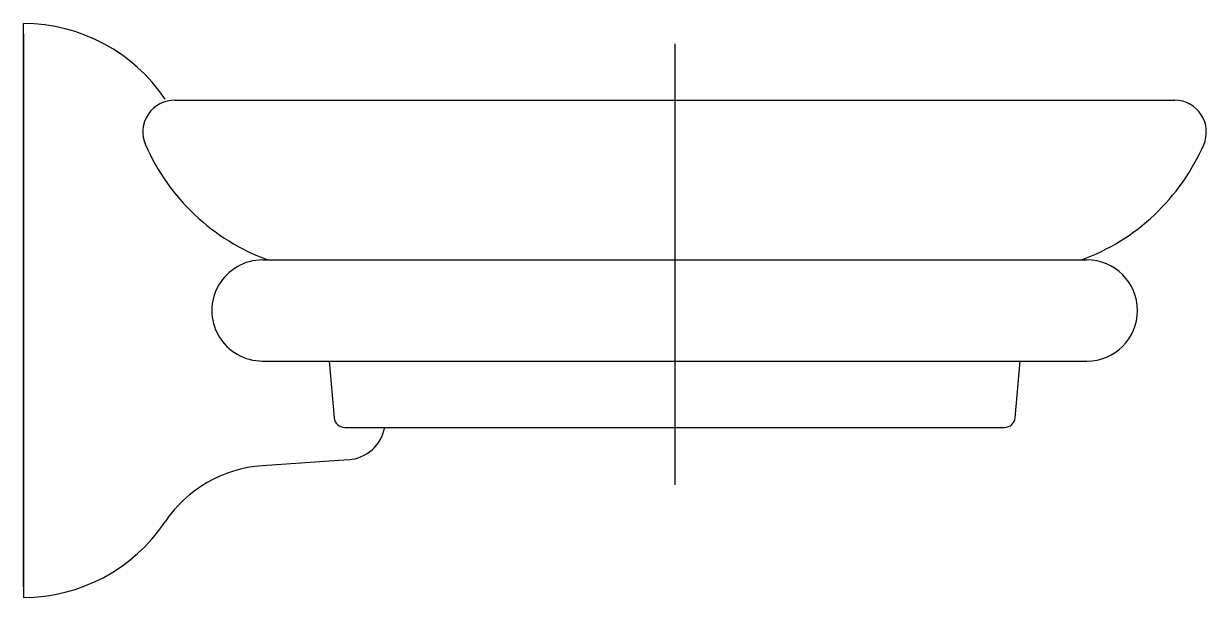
# Model space of a CAD drawing. Extents: x -0.027 to 0.084, y 52.77 to 52.824.
import ezdxf

# ---------------------------------------------------------------- set-up
doc = ezdxf.new("R2010")
doc.units = 0
doc.header["$LTSCALE"] = 0.2
doc.header["$MEASUREMENT"] = 0
doc.linetypes.add('AXES', pattern=[0.54, 0.3, -0.08, 0.08, -0.08])
doc.linetypes.add('CONTINU', pattern=[0])
doc.layers.get('0').update_dxf_attribs({"linetype": 'CONTINUOUS'})
doc.layers.add('DECA_EIXOS', color=5, linetype='AXES')

msp = doc.modelspace()

# ---------------------------------------------------------------- linework, layer by layer
at = {"linetype": 'CONTINU'}
for points in [[(-0.01389, 52.81729, 0.250214), (-0.02719, 52.82439)], [(-0.01294, 52.81719, 0.545455), (-0.01573, 52.81299)], [(0.08377, 52.81299, 0.536133), (0.08106, 52.81719)], [(-0.01573, 52.81299, 0.204043), (-0.00423, 52.80215)], [(0.07228, 52.80215, 0.204045), (0.08377, 52.81299)], [(-0.00473, 52.80215, 1.000061), (-0.00473, 52.79263)], [(0.07279, 52.79263, 1), (0.07279, 52.80215)], [(0.002, 52.7873, 0.388882), (0.003, 52.78639)], [(0.06504, 52.78639, 0.388877), (0.06604, 52.7873)], [(0.00336, 52.78335, 0.343148), (0.00676, 52.78639)], [(-0.00476, 52.78278, 0.231745), (-0.01389, 52.77749)], [(-0.02719, 52.77039, 0.250214), (-0.01389, 52.77749)]]:
    msp.add_lwpolyline(points, format="xyb", dxfattribs=at)
for points in [[(-0.02719, 52.79739), (-0.02719, 52.82439)], [(-0.02719, 52.82339), (-0.02719, 52.79739)], [(-0.01294, 52.81719), (0.08106, 52.81719)], [(-0.00473, 52.80215), (0.07279, 52.80215)], [(-0.02719, 52.79739), (-0.02719, 52.77039)], [(-0.02719, 52.77139), (-0.02719, 52.79739)], [(-0.00473, 52.79263), (0.07279, 52.79263)], [(0.00154, 52.79263), (0.002, 52.7873)], [(0.06604, 52.7873), (0.06651, 52.79263)], [(0.07249, 52.79263), (0.07265, 52.79263)], [(0.003, 52.78639), (0.06504, 52.78639)], [(0.00336, 52.78335), (-0.00476, 52.78278)]]:
    msp.add_lwpolyline(points, dxfattribs=at)
at = {"layer": 'DECA_EIXOS'}
msp.add_lwpolyline([(0.03403, 52.8225), (0.03403, 52.78099)], dxfattribs=at)

doc.saveas('drawing.dxf')
